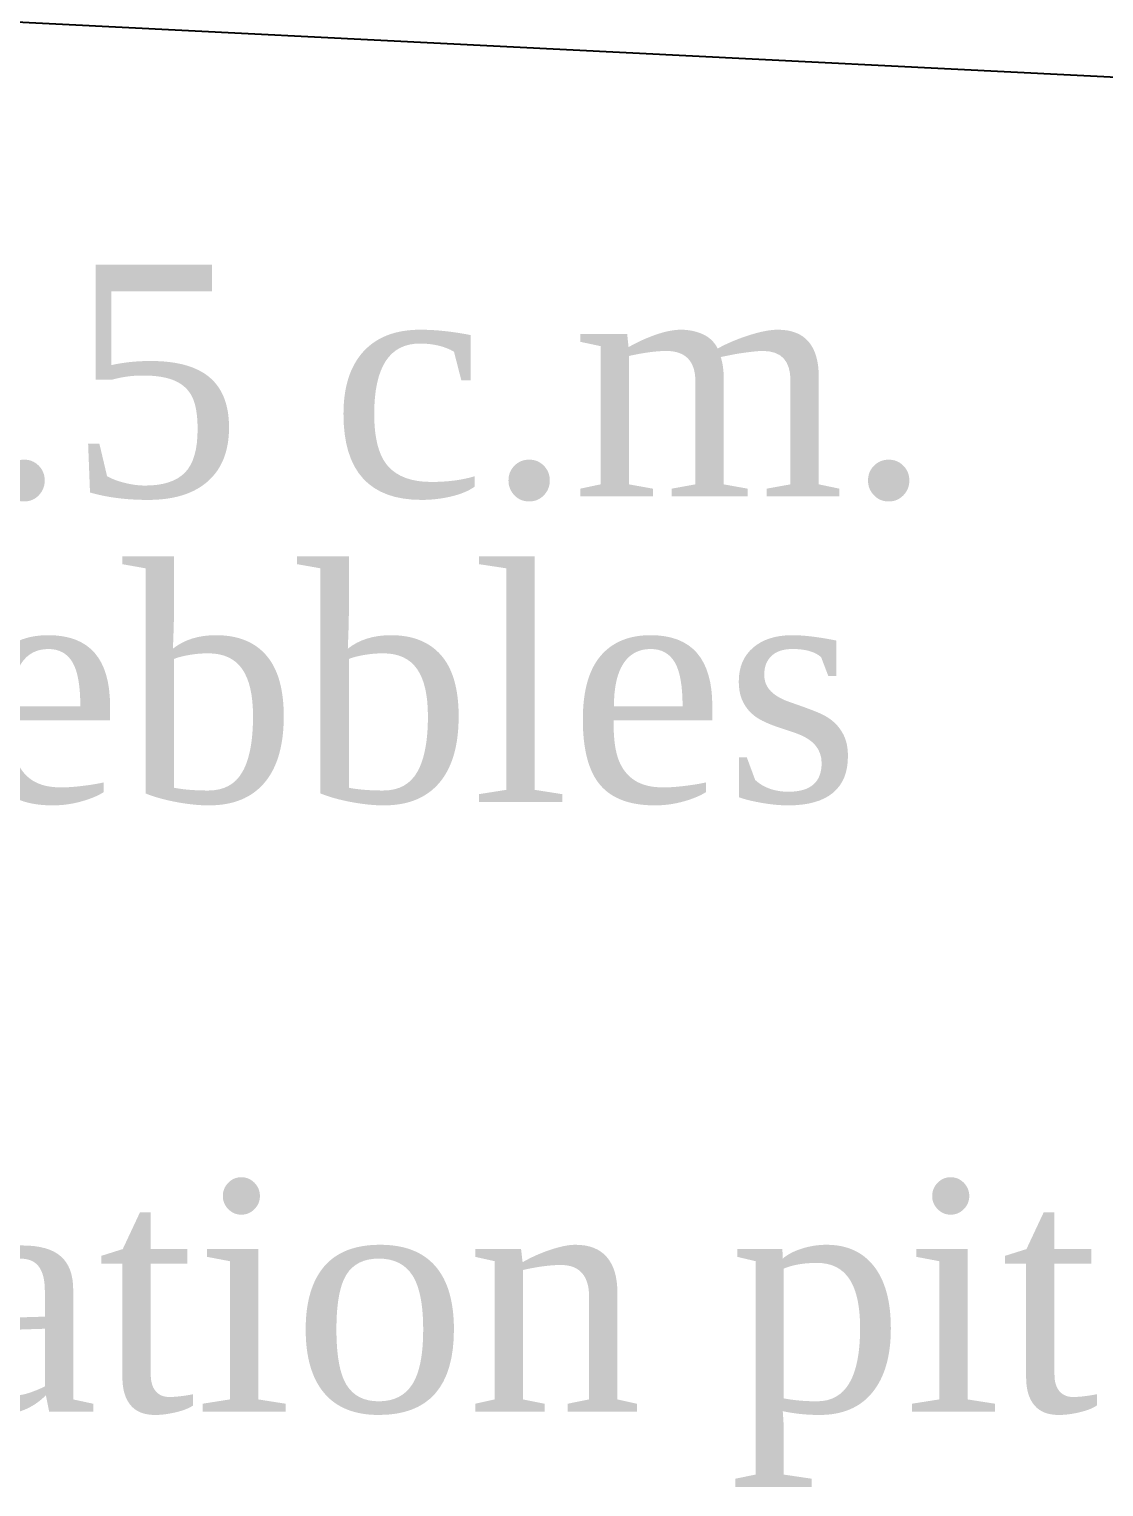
# Model space of a CAD drawing. Header units: metres. Extents: x 31037 to 31490, y -4422 to -3483.
# Drawn here: x 31244.905 to 31247.2, y -4181.359 to -4178.248 of the extents above; entities that cross this region are included whole.
import ezdxf

# ---------------------------------------------------------------- set-up
doc = ezdxf.new("R2010")
doc.units = ezdxf.units.M
doc.header["$LTSCALE"] = 30
doc.header["$MEASUREMENT"] = 0
doc.layers.get('0').update_dxf_attribs({"color": 30, "lineweight": 40})
doc.styles.get("Standard").update_dxf_attribs({"font": 'times.ttf', "height": 0.05})

msp = doc.modelspace()

# ---------------------------------------------------------------- linework, layer by layer
at = {"color": 0, "lineweight": 25, "ltscale": 7}
msp.add_line((31242.79167, -4178.12864), (31248.15609, -4178.39686), dxfattribs=at)
msp.add_line((31242.79167, -4178.12864), (31248.15609, -4178.39686), dxfattribs=at)
msp.add_line((31242.79167, -4178.12864), (31248.15609, -4178.39686), dxfattribs=at)
msp.add_line((31242.79167, -4178.12864), (31248.15609, -4178.39686), dxfattribs=at)

# ---------------------------------------------------------------- texts
for s, p in [('5 to 7.5 c.m.', (31243.09999, -4179.24554)), ('5 to 7.5 c.m.', (31243.09999, -4179.24554)), ('5 to 7.5 c.m.', (31243.09999, -4179.24554)), ('5 to 7.5 c.m.', (31243.09999, -4179.24554)), ('rounded size pebbles', (31240.41712, -4179.89746)), ('rounded size pebbles', (31240.41712, -4179.89746)), ('rounded size pebbles', (31240.41712, -4179.89746)), ('rounded size pebbles', (31240.41712, -4179.89746)), ('Perculation pit', (31242.81287, -4181.19835)), ('Perculation pit', (31242.81287, -4181.19835)), ('Perculation pit', (31242.81287, -4181.19835)), ('Perculation pit', (31242.81287, -4181.19835))]:
    msp.add_text(s, height=0.4944878, dxfattribs=at).set_placement(p)

doc.saveas('drawing.dxf')
